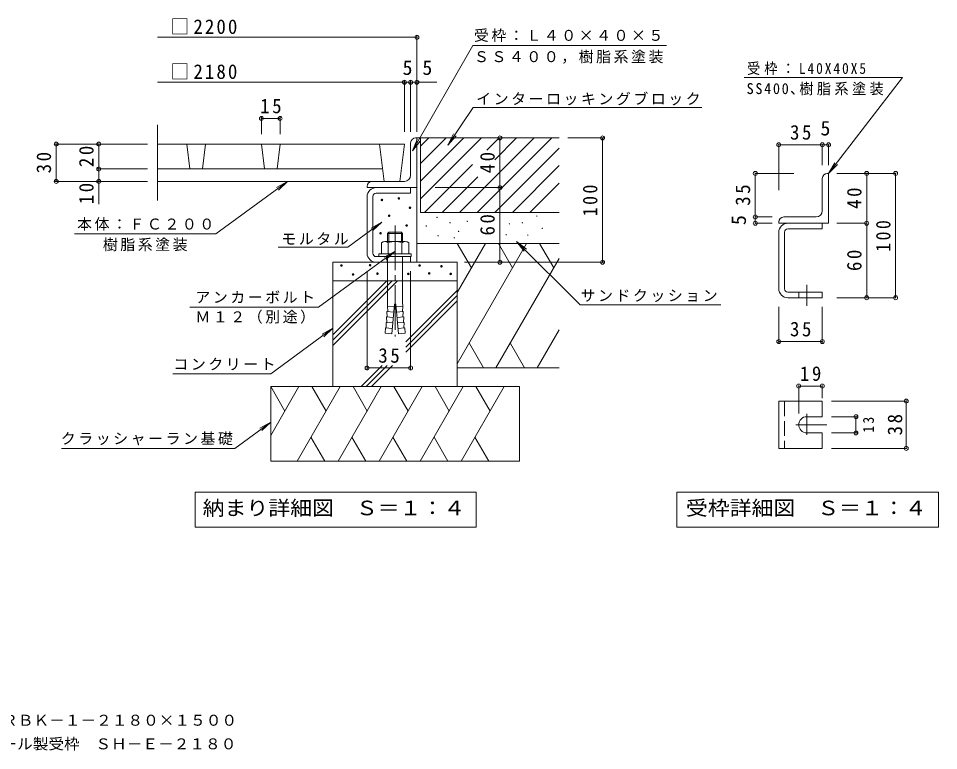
# Model space of a CAD drawing. Units: millimetres on the paper, enlarged 15 times, with parts at other scales. Extents: x -2648 to 2841, y -2054 to 1725.
# Drawn here: x -71 to 2704, y -2054 to 154 of the extents above; entities that cross this region are included whole.
import ezdxf
from ezdxf.enums import TextEntityAlignment as Align

# ---------------------------------------------------------------- set-up
doc = ezdxf.new("R2010")
doc.units = ezdxf.units.MM
doc.header["$LTSCALE"] = 15
doc.header["$PDMODE"] = 32
doc.header["$PDSIZE"] = 12
doc.linetypes.add('CHAIN2', pattern=[12, 9, -1, 1, -1])
doc.linetypes.add('DASHED3', pattern=[4, 3, -1])
for name, color, linetype, lineweight in [('1-2', 3, 'Continuous', 9), ('1-4', 7, 'Continuous', 9), ('1-5', 7, 'Continuous', 9), ('1-6', 6, 'Continuous', 9)]:
    doc.layers.add(name, color=color, linetype=linetype, lineweight=lineweight)
doc.layers.add('F-4', color=7, linetype='Continuous')
doc.layers.add('F-F', color=7, linetype='Continuous')
doc.styles.add('ＭＳ ゴシック', font='')
doc.styles.get('ＭＳ ゴシック').set_extended_font_data('MS Gothic')

msp = doc.modelspace()

# ---------------------------------------------------------------- linework, layer by layer
at = {"layer": '1-2'}
for p, q in [((348.44, -166.95), (348.44, -395.79)), ((1092.81, -225.36), (348.44, -225.36)), ((436.56, -225.36), (445.77, -300.36)), ((492.81, -225.36), (483.61, -300.36)), ((661.56, -225.36), (670.77, -300.36)), ((717.82, -225.36), (708.61, -300.36)), ((1017.81, -225.36), (1031.63, -337.86)), ((1092.81, -225.36), (1079, -337.86)), ((1027.02, -300.36), (348.44, -300.36)), ((1079, -337.86), (348.44, -337.86))]:
    msp.add_line(p, q, dxfattribs=at)
at = {"layer": '1-4'}
for p, q in [((348.44, 96.68), (1130.31, 96.68)), ((1130.31, 101.18), (1130.31, -187.86)), ((1092.81, -38.84), (348.44, -38.84)), ((1092.81, -34.34), (1092.81, -187.86)), ((1111.57, -38.84), (1092.81, -38.84)), ((1111.57, -34.34), (1111.57, -187.86)), ((1111.57, -38.84), (1190.03, -38.84)), ((661.56, -143.47), (661.56, -195.36)), ((661.56, -147.97), (717.82, -147.97)), ((717.82, -143.47), (717.82, -195.36)), ((38.2, -225.36), (318.44, -225.36)), ((42.7, -225.36), (42.7, -337.86)), ((171.02, -225.36), (171.02, -300.36)), ((2221.76, -227.4), (2221.76, -363.89)), ((2221.76, -227.4), (2353.01, -227.4)), ((2353.01, -227.4), (2353.01, -288.77)), ((2353.01, -227.4), (2371.76, -227.4)), ((2371.76, -227.4), (2371.76, -288.77)), ((166.52, -300.36), (318.44, -300.36)), ((171.02, -300.36), (171.02, -406.72)), ((2371.76, -313.8), (2398.31, -287.32)), ((2150.87, -313.8), (2267.03, -313.8)), ((2150.87, -445.06), (2150.87, -313.8)), ((2574.15, -313.8), (2396.64, -313.8)), ((2486.83, -313.8), (2486.83, -463.8)), ((2574.15, -688.8), (2574.15, -313.8)), ((38.2, -337.86), (318.44, -337.86)), ((739.95, -337.86), (712.81, -363.74)), ((2150.87, -445.06), (2201.56, -445.06)), ((2150.87, -463.8), (2150.87, -445.06)), ((2150.87, -463.8), (2201.56, -463.8)), ((2486.83, -463.8), (2396.64, -463.8)), ((2486.83, -463.8), (2486.83, -688.8)), ((2574.15, -688.8), (2396.64, -688.8)), ((2221.76, -825.21), (2221.76, -715.54)), ((2353.01, -825.21), (2353.01, -715.54)), ((2353.01, -820.71), (2221.76, -820.71)), ((2353.01, -954.9), (2281.76, -954.9)), ((2281.76, -954.9), (2281.76, -1037.21)), ((2353.01, -954.9), (2353.01, -991.56)), ((2606.01, -1000.38), (2381.16, -1000.38)), ((2606.01, -1142.88), (2606.01, -1000.38)), ((2458.81, -1047.26), (2381.16, -1047.26)), ((2454.31, -1047.26), (2454.31, -1096.01)), ((2458.81, -1096.01), (2381.16, -1096.01)), ((2606.01, -1142.88), (2381.16, -1142.88)), ((1914.63, -1275.23), (2703.63, -1275.23)), ((2703.63, -1275.23), (2703.63, -1380.23))]:
    msp.add_line(p, q, dxfattribs=at)
at = {"layer": '1-4', "color": 3}
for p, q in [((2353.01, -426.31), (2353.01, -328.8)), ((2371.76, -313.8), (2368.01, -313.8)), ((2371.76, -463.8), (2371.76, -313.8)), ((2221.76, -463.8), (2221.76, -460.06)), ((2371.76, -463.8), (2221.76, -463.8)), ((2334.26, -445.06), (2236.76, -445.06)), ((2248.95, -463.8), (2353.01, -463.8)), ((2353.01, -480.68), (2353.01, -463.8)), ((2221.76, -661.62), (2221.76, -490.99)), ((2238.63, -661.62), (2238.63, -490.99)), ((2248.95, -480.68), (2353.01, -480.68)), ((2248.95, -671.93), (2353.01, -671.93)), ((2248.95, -688.8), (2353.01, -688.8)), ((2353.01, -671.93), (2353.01, -688.8)), ((2221.76, -1000.38), (2353.01, -1000.38)), ((2353.01, -1000.38), (2353.01, -1047.26)), ((2306.13, -1047.26), (2353.01, -1047.26))]:
    msp.add_line(p, q, dxfattribs=at)
at = {"layer": '1-4', "color": 4, "linetype": 'CHAIN2'}
for p, q in [((2306.13, -649.31), (2306.13, -712.89)), ((2306.13, -1038.61), (2306.13, -1102.2)), ((2273.09, -1071.63), (2366.35, -1071.63))]:
    msp.add_line(p, q, dxfattribs=at)
at = {"layer": '1-4', "color": 3, "linetype": 'DASHED3'}
for p, q in [((2281.76, -671.93), (2281.76, -688.8)), ((2238.63, -1000.38), (2238.63, -1142.88))]:
    msp.add_line(p, q, dxfattribs=at)
at = {"layer": '1-4'}
for points in [[(2117.03, -24.21), (2594.5, -24.21), (2371.76, -313.8), (2390.55, -281.35)], [(97.73, -495.75), (523.75, -495.75), (739.95, -337.86), (707.03, -355.84)], [(1914.63, -1275.23), (1914.63, -1380.23), (2703.63, -1380.23)]]:
    msp.add_lwpolyline(points, dxfattribs=at)
at = {"layer": '1-4', "color": 3}
for points in [[(2221.76, -1000.38), (2221.76, -1142.88), (2353.01, -1142.88)], [(2306.13, -1096.01), (2353.01, -1096.01), (2353.01, -1142.88)]]:
    msp.add_lwpolyline(points, dxfattribs=at)
for centre, radius, start, end in [((2368.01, -328.8), 15, 90, 180), ((2334.26, -426.31), 18.75, 270, 0), ((2236.76, -460.06), 15, 90, 180), ((2248.95, -490.99), 27.19, 90, 180), ((2248.95, -490.99), 10.31, 90, 180), ((2248.95, -661.62), 27.19, 180, 270), ((2248.95, -661.62), 10.31, 180, 270), ((2306.13, -1071.63), 24.38, 90, 270)]:
    msp.add_arc(centre, radius, start, end, dxfattribs=at)
at = {"layer": '1-4'}
for p in [(1130.31, 96.68), (1092.81, -38.84), (1111.57, -38.84), (1130.31, -38.84), (661.56, -147.97), (717.82, -147.97), (42.7, -225.36), (171.02, -225.36), (2221.76, -227.4), (2353.01, -227.4), (2371.76, -227.4), (171.02, -300.36), (42.7, -337.86), (171.02, -337.86), (2150.87, -313.8), (2486.83, -313.8), (2574.15, -313.8), (2150.87, -445.06), (2150.87, -463.8), (2486.83, -463.8), (2486.83, -688.8), (2574.15, -688.8), (2221.76, -820.71), (2353.01, -820.71), (2281.76, -954.9), (2353.01, -954.9), (2606.01, -1000.38), (2454.31, -1047.26), (2454.31, -1096.01), (2606.01, -1142.88)]:
    msp.add_point(p, dxfattribs=at)
at = {"layer": '1-5'}
for p, q in [((461.7, -1275.23), (1309.2, -1275.23)), ((461.7, -1275.23), (461.7, -1380.23)), ((1309.2, -1275.23), (1309.2, -1380.23)), ((461.7, -1380.23), (1309.2, -1380.23))]:
    msp.add_line(p, q, dxfattribs=at)
for p in [(1690.24, -206.61), (1690.24, -581.61)]:
    msp.add_point(p, dxfattribs=at)
at = {"layer": '1-6', "color": 7}
for p, q in [((1299.51, 71.89), (1882.62, 71.89)), ((1300.46, -114.68), (1223.84, -228.39)), ((1300.46, -114.68), (1989.73, -114.68)), ((1116.98, -246.13), (1139.73, -216.32)), ((1223.84, -228.39), (1240.56, -194.82)), ((1223.84, -228.39), (1248.68, -200.29)), ((1380.54, -581.61), (1380.54, -206.61)), ((1693.62, -206.61), (1586.01, -206.61)), ((1690.24, -581.61), (1690.24, -206.61)), ((1386.17, -356.61), (1185.16, -356.61)), ((1025.06, -460.35), (992.18, -478.4)), ((1431, -518.86), (1460.75, -541.69)), ((712.27, -536.18), (921.7, -536.18)), ((1064.69, -547.77), (1031.81, -565.82)), ((1693.62, -581.61), (1274.06, -581.61)), ((980.31, -903.63), (980.31, -608.63)), ((1111.56, -903.63), (1111.56, -608.63)), ((445.78, -717.11), (833.88, -717.11)), ((1622.25, -710.11), (2046.73, -710.11)), ((877.19, -780.27), (850.1, -806.21)), ((980.31, -900.25), (1111.56, -900.25)), ((581.46, -1142.88), (689.69, -1063.48)), ((689.69, -1063.48), (656.81, -1081.52)), ((689.69, -1063.48), (662.6, -1089.42)), ((58.82, -1142.88), (581.46, -1142.88))]:
    msp.add_line(p, q, dxfattribs=at)
at = {"layer": '1-6', "color": 3}
for p, q in [((1111.56, -319.11), (1111.56, -221.61)), ((1130.31, -206.61), (1126.56, -206.61)), ((1130.31, -581.61), (1130.31, -206.61)), ((980.31, -356.61), (980.31, -352.86)), ((1130.31, -356.61), (980.31, -356.61)), ((1092.81, -337.86), (995.31, -337.86)), ((1007.5, -356.61), (1111.56, -356.61)), ((1111.56, -373.49), (1111.56, -356.61)), ((980.31, -554.42), (980.31, -383.8)), ((997.19, -554.42), (997.19, -383.8)), ((1007.5, -373.49), (1111.56, -373.49)), ((1007.5, -564.74), (1111.56, -564.74)), ((1007.5, -581.61), (1111.56, -581.61)), ((1111.56, -564.74), (1111.56, -581.61))]:
    msp.add_line(p, q, dxfattribs=at)
at = {"layer": '1-6'}
for p, q in [((1130.31, -206.61), (1559.6, -206.61)), ((1141.56, -231.06), (1166.01, -206.61)), ((1141.56, -390.16), (1325.1, -206.61)), ((1141.56, -284.09), (1219.04, -206.61)), ((1141.56, -337.12), (1272.07, -206.61)), ((1141.56, -206.61), (1141.56, -431.61)), ((1259.2, -431.61), (1484.2, -206.61)), ((1312.24, -431.61), (1537.24, -206.61)), ((1341.37, -243.38), (1378.14, -206.61)), ((1364.93, -272.86), (1431.17, -206.61)), ((1365.27, -431.61), (1559.6, -237.28)), ((1153.14, -431.61), (1298.16, -286.59)), ((1418.3, -431.61), (1559.6, -290.31)), ((1206.17, -431.61), (1314.08, -323.71)), ((1471.34, -431.61), (1559.6, -343.35)), ((1141.56, -431.61), (1559.6, -431.61)), ((1130.31, -525.36), (1559.6, -525.36)), ((1252.19, -525.36), (1294.66, -598.92)), ((1252.19, -672.48), (1337.12, -525.36)), ((1252.19, -887.43), (1461.23, -525.36)), ((1376.29, -525.36), (1418.76, -598.92)), ((1500.39, -525.36), (1542.86, -598.92)), ((877.19, -581.61), (877.19, -956.61)), ((1368.82, -900.36), (1559.6, -569.92)), ((1252.19, -637.86), (877.19, -637.86)), ((877.19, -800.39), (1039.71, -637.86)), ((877.19, -816.29), (1055.62, -637.86)), ((877.19, -832.2), (1071.53, -637.86)), ((1097.11, -821.34), (1252.19, -666.27)), ((1097.11, -837.25), (1252.19, -682.18)), ((1097.11, -853.16), (1252.19, -698.09)), ((1492.93, -900.36), (1559.6, -784.88)), ((1331.24, -900.36), (1288.69, -826.66)), ((1412.79, -826.66), (1455.35, -900.36)), ((961.84, -956.61), (1025.16, -893.3)), ((977.76, -956.61), (1041.07, -893.3)), ((993.66, -956.61), (1056.98, -893.3)), ((1252.19, -900.36), (1559.6, -900.36)), ((689.69, -956.61), (732.16, -1030.17)), ((689.69, -1103.73), (774.62, -956.61)), ((768.82, -1181.61), (898.73, -956.61)), ((813.79, -956.61), (856.26, -1030.17)), ((892.93, -1181.61), (1022.83, -956.61)), ((937.89, -956.61), (980.36, -1030.17)), ((1016.2, -1181.61), (1146.1, -956.61)), ((1061.16, -956.61), (1103.63, -1030.17)), ((1140.3, -1181.61), (1270.2, -956.61)), ((1185.27, -956.61), (1227.73, -1030.17)), ((1263.57, -1181.61), (1393.48, -956.61)), ((1308.53, -956.61), (1351.01, -1030.17)), ((1439.69, -956.61), (1439.69, -1181.61)), ((852.26, -1181.61), (810.54, -1109.35)), ((934.65, -1109.35), (976.37, -1181.61)), ((1099.64, -1181.61), (1057.92, -1109.35)), ((1182.02, -1109.35), (1223.74, -1181.61)), ((1347.01, -1181.61), (1305.29, -1109.35)), ((689.69, -1181.61), (1439.69, -1181.61))]:
    msp.add_line(p, q, dxfattribs=at)
at = {"layer": '1-6', "color": 2, "linetype": 'CHAIN2'}
msp.add_line((1064.69, -470.7), (1064.69, -805.5), dxfattribs=at)
at = {"layer": '1-6', "color": 2}
for p, q in [((1045.74, -491.03), (1042.19, -494.58)), ((1042.19, -494.58), (1087.19, -494.58)), ((1042.19, -494.58), (1042.19, -518.61)), ((1045.74, -491.03), (1045.74, -518.61)), ((1045.74, -491.03), (1083.63, -491.03)), ((1083.63, -491.03), (1083.63, -518.61)), ((1083.63, -491.03), (1087.19, -494.58)), ((1087.19, -494.58), (1087.19, -518.61)), ((1023.62, -522.83), (1023.62, -556.11)), ((1033.91, -518.61), (1095.46, -518.61)), ((1044.19, -522.83), (1044.19, -556.11)), ((1085.18, -522.83), (1085.18, -556.11)), ((1105.75, -522.83), (1105.75, -556.11)), ((980.31, -581.61), (1130.31, -581.61)), ((1015.94, -556.11), (1015.94, -564.74)), ((1015.94, -556.11), (1113.44, -556.11)), ((1015.94, -564.74), (1113.44, -564.74)), ((1042.19, -564.74), (1042.19, -700.38)), ((1087.19, -564.74), (1087.19, -700.38)), ((1113.44, -556.11), (1113.44, -564.74)), ((1061.78, -715.46), (1041.61, -713.69)), ((1042.41, -730.33), (1041.61, -713.69)), ((1062.44, -707.99), (1066.94, -707.99)), ((1067.59, -715.46), (1087.76, -713.69)), ((1086.96, -730.33), (1087.76, -713.69)), ((1058.91, -748.33), (1038.73, -746.57)), ((1039.54, -763.2), (1038.73, -746.57)), ((1060.34, -731.9), (1040.17, -730.13)), ((1040.97, -746.76), (1040.17, -730.13)), ((1069.03, -731.9), (1089.2, -730.13)), ((1070.47, -748.33), (1090.64, -746.57)), ((1088.4, -746.76), (1089.2, -730.13)), ((1089.83, -763.2), (1090.64, -746.57)), ((1057.47, -764.77), (1037.29, -763.01)), ((1038.1, -779.64), (1037.29, -763.01)), ((1071.9, -764.77), (1092.08, -763.01)), ((1091.27, -779.64), (1092.08, -763.01)), ((1035.86, -779.44), (1034.42, -795.88)), ((1056.03, -781.21), (1035.86, -779.44)), ((1073.34, -781.21), (1093.51, -779.44)), ((1093.51, -779.44), (1094.95, -795.88))]:
    msp.add_line(p, q, dxfattribs=at)
at = {"layer": '1-6', "color": 3, "linetype": 'DASHED3'}
msp.add_line((1040.31, -564.74), (1040.31, -581.61), dxfattribs=at)
at = {"layer": '1-6', "color": 7}
for points in [[(1299.51, 71.89), (1116.98, -246.13), (1131.24, -211.45)], [(921.7, -536.18), (1025.06, -460.35), (997.97, -486.29)], [(1622.25, -710.11), (1431, -518.86), (1453.82, -548.61)], [(833.88, -717.11), (1064.69, -547.77), (1037.6, -573.71)], [(393.99, -917.8), (689.72, -917.8), (877.19, -780.27), (844.31, -798.31)]]:
    msp.add_lwpolyline(points, dxfattribs=at)
at = {"layer": '1-6'}
for points in [[(877.19, -581.61), (1252.19, -581.61), (1252.19, -956.61)], [(1439.69, -956.61), (689.69, -956.61), (689.69, -1181.61)]]:
    msp.add_lwpolyline(points, dxfattribs=at)
at = {"layer": '1-6', "color": 2}
for points in [[(1062.44, -707.99), (1054.59, -797.64), (1034.42, -795.88)], [(1066.94, -707.99), (1074.78, -797.64), (1094.95, -795.88)]]:
    msp.add_lwpolyline(points, dxfattribs=at)
at = {"layer": '1-6', "color": 3}
for centre, radius, start, end in [((1126.56, -221.61), 15, 90, 180), ((1092.81, -319.11), 18.75, 270, 0), ((995.31, -352.86), 15, 90, 180), ((1007.5, -383.8), 27.19, 90, 180), ((1007.5, -383.8), 10.31, 90, 180), ((1007.5, -554.42), 27.19, 180, 270), ((1007.5, -554.42), 10.31, 180, 270)]:
    msp.add_arc(centre, radius, start, end, dxfattribs=at)
at = {"layer": '1-6', "color": 2}
for centre, radius, start, end in [((1033.91, -533.25), 14.64, 45.3613, 134.63896), ((1064.69, -570.47), 51.85, 66.7198, 113.2803), ((1095.46, -533.25), 14.64, 45.3613, 134.63818), ((882.94, -700.15), 159.25, 355.12158, 359.91591), ((1246.44, -700.15), 159.25, 180.08409, 184.87842)]:
    msp.add_arc(centre, radius, start, end, dxfattribs=at)
at = {"layer": '1-6', "color": 7}
for p in [(1380.54, -206.61), (1380.54, -356.61), (1380.54, -581.61), (980.31, -900.25), (1111.56, -900.25)]:
    msp.add_point(p, dxfattribs=at)

# ---------------------------------------------------------------- texts
at = {"layer": '1-4', "color": 2, "style": 'ＭＳ ゴシック'}
for p in [(1087.01, -29.84), (1146.88, -29.84), (2347.38, -212.4)]:
    msp.add_text('5', height=43.99, dxfattribs=at).set_placement(p, align=Align.BOTTOM_LEFT)
msp.add_text('5', height=43.99, rotation=90, dxfattribs=at).set_placement((2135.87, -469.43), align=Align.BOTTOM_LEFT)
at = {"layer": '1-4', "color": 2, "style": 'ＭＳ ゴシック', "width": 1.1}
msp.add_text('受枠詳細図\u3000Ｓ＝１：４', height=43.99, dxfattribs=at).set_placement((1941.63, -1357.73), align=Align.BOTTOM_LEFT)
at = {"layer": '1-4', "color": 2, "char_height": 43.99, "attachment_point": 7, "style": 'ＭＳ ゴシック'}
for s, insert in [('\\T1.22;\\W0.95;□2200', (386.87, 105.68)), ('\\T1.22;\\W0.95;□2180', (386.87, -29.84)), ('\\T1.27;\\W0.95;15', (657.81, -132.97)), ('\\T1.27;\\W0.95;35', (2255.51, -212.4)), ('\\T1.27;\\W0.95;35', (2255.51, -805.71)), ('\\T1.27;\\W0.95;35', (1014.06, -885.25)), ('\\T1.27;\\W0.95;19', (2285.51, -939.9))]:
    msp.add_mtext(s, dxfattribs=dict(at, insert=insert))
at = {"layer": '1-4', "char_height": 32.99, "attachment_point": 7, "style": 'ＭＳ ゴシック'}
for s, insert in [('\\T1.29;\\W0.9;受枠：L40X40X5', (2125.47, -17.16)), ('\\T1.24;\\W0.95;SS400､樹脂系塗装', (2124.75, -78.28)), ('\\T1.17;本体：ＦＣ２００', (105.71, -486.51)), ('\\T1.17;樹脂系塗装', (183.24, -548.45))]:
    msp.add_mtext(s, dxfattribs=dict(at, insert=insert))
at = {"layer": '1-4', "color": 2, "char_height": 43.99, "attachment_point": 7, "rotation": 90, "style": 'ＭＳ ゴシック'}
for s, insert in [('\\T1.27;\\W0.95;20', (156.02, -294.74)), ('\\T1.27;\\W0.95;30', (27.7, -313.49)), ('\\T1.27;\\W0.95;40', (1365.54, -313.49)), ('\\T1.27;\\W0.95;10', (156.02, -406.81)), ('\\T1.27;\\W0.9;100', (1675.24, -442.86)), ('\\T1.27;\\W0.95;35', (2135.87, -411.3)), ('\\T1.27;\\W0.95;40', (2471.83, -420.68)), ('\\T1.27;\\W0.95;60', (1365.54, -500.99)), ('\\T1.27;\\W0.9;100', (2559.15, -550.05)), ('\\T1.27;\\W0.95;60', (2471.83, -608.18)), ('\\T1.27;\\W0.95;38', (2594.49, -1103.71))]:
    msp.add_mtext(s, dxfattribs=dict(at, insert=insert))
at = {"layer": '1-4', "insert": (2509, -1095.4), "char_height": 32.99, "attachment_point": 7, "rotation": 90, "style": 'ＭＳ ゴシック'}
msp.add_mtext('\\T1.36;\\W0.9;13', dxfattribs=at)
at = {"layer": '1-5', "color": 2, "style": 'ＭＳ ゴシック', "width": 1.1}
msp.add_text('納まり詳細図\u3000Ｓ＝１：４', height=43.99, dxfattribs=at).set_placement((484.2, -1357.73), align=Align.BOTTOM_LEFT)
at = {"layer": '1-6', "style": 'ＭＳ ゴシック'}
for height, p in [(27.49, (1057.23, -411.6)), (27.49, (1006.14, -416.29)), (27.49, (1090.71, -439.79)), (27.49, (1027.87, -463.87)), (13.75, (1482.38, -453.85)), (27.49, (1080.73, -493.23)), (13.75, (1148.93, -483.73)), (13.75, (1181.5, -457.66)), (13.75, (1220.6, -473.95)), (13.75, (1272.52, -469.47)), (13.75, (1399.77, -477.21)), (13.75, (1438.86, -473.95)), (27.49, (1002.03, -516.72)), (13.75, (1246.66, -500.01)), (13.75, (1390, -509.79)), (13.75, (1455.23, -511.02)), (13.75, (1498.74, -490.92)), (13.75, (1184.76, -513.04)), (13.75, (1233.63, -519.56)), (27.49, (884, -613.88)), (27.49, (970.48, -613.06)), (27.49, (1119.67, -613.88)), (27.49, (1185.66, -616.34)), (27.49, (919.25, -640.93)), (27.49, (992.61, -638.47)), (27.49, (1085.65, -639.29)), (27.49, (1148.77, -637.65)), (27.49, (1213.53, -639.29))]:
    msp.add_text('・', height=height, dxfattribs=at).set_placement(p, align=Align.BOTTOM_LEFT)
at = {"layer": '1-6', "color": 7, "char_height": 32.99, "attachment_point": 7, "style": 'ＭＳ ゴシック'}
for s, insert in [('\\T1.17;受枠：Ｌ４０×４０×５', (1302.41, 82.46)), ('\\T1.17;ＳＳ４００，樹脂系塗装', (1302.41, 17.04)), ('\\T1.17;インターロッキングブロック', (1309.23, -108.69)), ('\\T1.17;モルタル', (721.77, -529.6)), ('\\T1.17;サンドクッション', (1623.87, -701.78)), ('\\T1.17;アンカーボルト', (462.29, -705.53)), ('\\T1.17;Ｍ１２（別途）', (462.29, -767)), ('\\T1.17;コンクリート', (396.04, -907.42)), ('\\T1.17;クラッシャーラン基礎', (56.56, -1133.64))]:
    msp.add_mtext(s, dxfattribs=dict(at, insert=insert))
at = {"layer": 'F-4', "style": 'ＭＳ ゴシック', "width": 1.05}
msp.add_text('角型用\u3000インターロッキングブロック用\u3000スチール製受枠\u3000ＳＨ－Ｅ－２１８０', height=32.99, dxfattribs=at).set_placement((-1114.93, -2060.18), align=Align.BOTTOM_LEFT)
at = {"layer": 'F-F', "style": 'ＭＳ ゴシック', "width": 1.05}
msp.add_text('角型\u3000格子タイプ\u3000支柱穴なし\u3000ガーデングレート\u3000ＲＢＫ－１－２１８０×１５００', height=32.99, dxfattribs=at).set_placement((-1254.43, -1988.97), align=Align.BOTTOM_LEFT)

doc.saveas('drawing.dxf')
